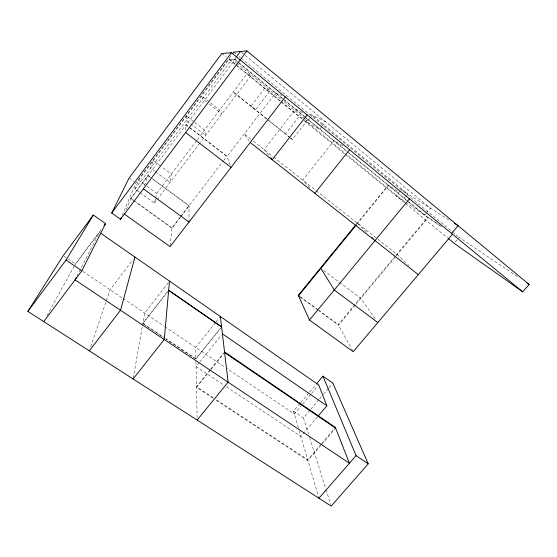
<?xml version="1.0" encoding="UTF-8"?>
<svg xmlns="http://www.w3.org/2000/svg" width="557" height="557" viewBox="0 0 557 557"><rect width="100%" height="100%" fill="white"/><g stroke="black" fill="none" stroke-linecap="round" stroke-linejoin="round"><path stroke-width="0.42" stroke-dasharray="2.79 2.09" d="M188.99 222.048L189.06 205.637L150.836 177.495M185.773 129.976L186.052 124.719L226.908 156.245L230.18 165.06M170.163 245.776L172.009 227.883L180.273 217.098M133.269 378.119L142.376 326.123M142.418 325.894L144.667 313.055L168.437 282.462M139.821 192.576L154.407 203.166L155.382 199.086M155.577 198.271L156.754 193.376L196.767 140.385M90.673 346.767L110.098 289.744L132.914 259.813M144.535 185.537L148.051 175.448L150.139 176.987M139.132 192.074L134.961 189.053L138.637 180.127L229.136 59.063L236.453 65.037M126.328 209.46L130.944 198.292L186.052 124.719M122.206 215.329L135.894 183.03L228.05 59.717M77.012 276.035L99.404 232.325L74.972 265.014M47.046 315.561L74.596 265.445M100.88 229.881L75.432 263.927L66.791 258.093M235.291 64.508L228.572 59.021L231.67 54.864M134.961 189.053L232.074 59.286L236.057 62.544M235.959 57.468L234.462 59.467L238.493 62.767M197.282 139.696L247.092 73.733L251.332 75.042L200.395 142.369M154.407 203.166L156.489 200.416M157.004 199.726L199.866 143.065M180.788 216.422L223.232 161.05M223.754 160.36L226.908 156.245M180.252 217.446L171.967 228.252L135.692 202.121M180.767 216.77L189.053 205.958L152.138 178.79M289.884 137.516L285.525 133.972L299.234 116.336L304.247 119.094M167.1 292.202L142.87 323.311L163.654 337.215M142.829 323.561L168.13 291.074M290.364 137.927L292.376 139.542L307.109 120.674L283.652 101.478M309.518 118.655L306.872 122.046L345.243 153.412M310.047 117.98L312.171 115.264L407.682 193.836L406.638 195.103M321.869 126.55L319.725 129.287L303.927 120.389M322.406 125.868L325.629 121.767L308.32 113.405M215.538 322.566L195.667 347.436L195.904 359.119L166.494 339.401M216.074 321.89L220.37 316.515M220.502 328.101L195.897 358.799L164.371 337.695M195.904 359.07L220.537 328.352M199.281 362.614L196.057 366.631L224.248 385.395M199.824 361.946L221.331 335.175M209.968 370.001L196.468 386.704L213.916 398.158M210.504 369.333L223.461 353.298M210.546 369.966L196.482 387.366L214.57 399.237M211.089 369.298L224.617 352.567M356.41 224.06L388.229 185.077L398.687 191.866M356.765 224.415L388.647 185.349M400.121 190.933L396.076 195.855L404.723 201.711M406.116 195.737L402.46 200.179L345.918 153.962M425.68 213.923L424.629 215.19L408.497 201.982M426.209 213.289L430.436 208.214L245.129 55.366M352.804 350.938L338.203 324.543L395.4 255.955M395.957 255.287L427.609 217.334L442.439 227.381M355.206 305.062L338.503 325.086L318.848 310.702M355.756 304.401L395.825 256.359M396.382 255.698L428.103 217.669L407.376 200.687M298.336 427.762L293.49 411.177L300.167 403.254M300.724 402.593L309.065 392.685M309.622 392.024L315.735 384.755M302.068 404.716L294.298 413.935L225.905 367.822M302.618 404.062L310.945 394.182M311.502 393.527L318.715 384.964M308.634 434.39L303.454 417.903L310.117 410.036M310.674 409.374L319.001 399.536M319.558 398.875L322.886 394.941M323.443 394.286L328.442 388.382M328.999 387.721L332.884 383.132M455.313 242.023L459.205 237.435L519.054 277.713M317.469 416.859L300.864 436.396L224.972 385.876M321.25 443.922L307.687 459.734L214.64 398.638M321.814 443.268L335.384 427.456M320.936 445.328L307.91 460.507L215.294 399.71M321.5 444.667L335.098 428.827M228.572 59.021L237.714 59.71M282.107 95.588L275.743 92.866L226.991 156.468L186.045 124.872L235.012 59.508L237.686 61.695M302.507 112.57L295.537 109.075L264.122 149.61L268.425 155.027M304.958 119.49L307.109 120.674M342.917 145.816L334.04 140.622L302.785 180.085L310.235 188.252M401.131 189.7L450.808 221.094M143.546 324.042L162.909 336.999M83.007 271.475L122.338 297.995M123.062 298.482L164.064 326.123M164.781 326.611L225.181 367.335M405.447 202.198L439.508 225.272M63.909 256.15L66.067 257.606M293.49 411.177L303.454 417.903M130.944 198.292L133.722 200.297M134.418 200.798L172.009 227.883M134.996 201.62L130.811 198.605L147.96 175.713L151.441 178.275M129.078 178.066L133.847 181.54M300.369 296.86L317.88 309.678M318.583 310.186L338.203 324.543M299.896 296.839L318.144 310.193M138.637 180.127L146.303 185.732M146.999 186.24L156.754 193.376M154.755 171.243L150.592 168.158L153.231 160.604L160.889 166.299M155.452 171.758L170.01 182.536L171.326 174.069L161.586 166.822M323.638 270.437L338.767 281.821M339.457 282.343L360.769 298.385L375.397 319.105M206.494 101.959L202.497 98.805L201.62 95.867L219.632 110.105L221.818 114.053L209.16 104.062M250.873 139.173L244.251 133.952L249.237 141.067M253.519 141.262L272.937 156.566M273.619 157.095L315.659 190.229M316.334 190.766L377.145 238.688M377.813 239.218L397.308 254.584L409.04 265.8M266.566 118.738L233.292 92.002L268.209 120.124M267.242 119.282L285.525 133.972M268.878 120.66L289.696 137.384M290.51 138.025L292.376 139.542M237.115 65.58L280.672 101.172M281.334 101.708L299.234 116.336M221.818 53.5L226.114 57.009M235.966 65.058L280.338 101.304M281.007 101.854L301.852 118.878M304.54 121.078L344.922 154.066M345.598 154.616L404.765 202.95M405.433 203.493L447.522 237.881M238.354 62.238L282.998 98.812M283.659 99.348L304.164 116.148M304.832 116.692L346.691 150.982M347.359 151.525L406.916 200.381M239.162 63.31L305.689 117.792M306.294 118.286L348.021 152.458M348.696 153.008L407.828 201.432M236.725 63.087L282.984 100.935M233.745 52.1L236.433 54.308M239.12 56.515L240.457 57.622M241.132 58.172L459.205 237.435M241.104 52.045L244.46 54.816M357.65 223.329L366.624 232.262M309.671 437.684L325.734 488.781M325.991 489.603L330.656 504.44M299.158 430.575L318.938 498.237M195.953 361.653L197.101 417.492M186.511 116.079L186.282 120.479L205.63 135.448L204.551 130.073L186.511 116.079M264.756 88.166L250.991 106.22L255.447 109.868L270.249 90.513L264.756 88.166"/><path stroke-width="0.84" d="M169.488 281.104L164.252 339.485L133.116 378.976M134.989 257.09L120.521 310.256L89.287 350.84M232.708 53.479L233.745 52.1L246.897 50.91L529.15 284.502L522.71 291.84L231.427 52.734L221.818 53.5L129.078 178.066L111.713 213.018L120.535 219.27L121.203 217.69M43.724 321.605L81.872 270.779L105.552 223.622L93.332 215.051L63.192 255.663L27.85 311.412L331.178 506.09L368.219 463.835L332.884 383.132L322.963 376.17L316.292 384.1M76.232 277.567L75.049 279.872L349.42 463.243L335.384 427.456L224.541 351.961M27.85 311.412L66.025 260.098L93.332 215.051M111.713 213.018L231.427 52.734M103.999 225.71L105.552 223.622M236.453 56.807L240.436 51.495M120.535 219.27L246.897 50.91M285.288 96.946L170.08 246.612L124.406 214.111M307.158 114.902L272.199 159.762L270.584 157.735M314.816 193.279L349.573 149.715M452.479 234.184L353.222 351.704L309.483 320.038L298.267 295.321L355.867 224.736M298.489 295.809L356.215 225.084M197.15 420.075L228.098 382.158L220.37 316.515M309.483 320.038L409.437 198.856M451.553 233.432L458.084 225.689L454.435 223.385M318.026 416.204L326.882 405.788L318.715 384.964L100.831 233.313M318.938 498.237L356.048 455.633L322.963 376.17M526.985 283.047L529.15 284.502M66.025 260.098L81.872 270.779M356.048 455.633L368.219 463.835M224.617 352.567L335.662 428.173M222.41 333.838L326.882 405.788M168.68 290.176L221.575 326.764M168.66 290.399L221.602 327.015M522.71 291.84L454.199 243.332L448.19 238.424M143.393 188.816L188.99 222.048M298.267 295.321L299.666 296.345M377.834 322.559L334.256 290.002L320.888 268.37M185.641 132.524L231.051 167.399M250.232 142.488L418.3 274.657M372.006 237.63L373.204 238.821"/></g></svg>
